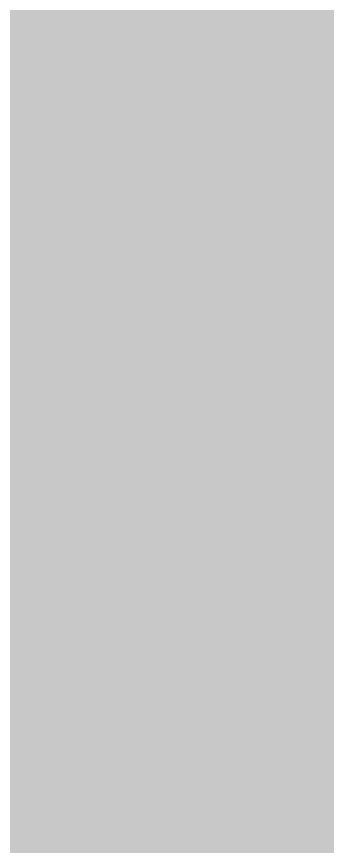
# Model space of a CAD drawing. Header units: millimetres. Extents: x -61 to 56, y -72 to 70.
# Drawn here: x 48.609 to 48.832, y 2.1 to 2.695 of the extents above; entities that cross this region are included whole.
import ezdxf

# ---------------------------------------------------------------- set-up
doc = ezdxf.new("R2010")
doc.units = ezdxf.units.MM
doc.header["$MEASUREMENT"] = 0
for name, color, linetype, true_color in [('02GND', 7, 'Continuous', 0x999966), ('Bottom-Layer', 7, 'Continuous', 0x0000ff), ('Top-Layer', 7, 'Continuous', 0xff0000), ('Top-Silkscreen-Layer', 7, 'Continuous', 0xffcc00)]:
    doc.layers.add(name, color=color, linetype=linetype, true_color=true_color)

msp = doc.modelspace()

# ---------------------------------------------------------------- hatches: boundary and pattern name
at = {"layer": '02GND'}
msp.add_hatch(color=256, dxfattribs=at).paths.add_polyline_path([(-49.64196, 52.15326), (49.64196, 52.15326), (49.64196, -62.14198), (-49.64196, -62.14198)])
at = {"layer": 'Bottom-Layer'}
msp.add_hatch(color=256, dxfattribs=at).paths.add_polyline_path([(-49.64196, -62.14198), (-49.64196, 52.15326), (49.64196, 52.15326), (49.64196, -62.14198)])
at = {"layer": 'Top-Layer'}
msp.add_hatch(color=256, dxfattribs=at).paths.add_polyline_path([(-49.64196, -62.14198), (-49.64196, 52.15326), (49.64196, 52.15326), (49.64196, -62.14198)])

# ---------------------------------------------------------------- linework, layer by layer
at = {"layer": 'Top-Silkscreen-Layer', "const_width": 0.254}
msp.add_lwpolyline([(48.87319, 5), (48.87319, -5), (44.37307, -5), (44.37307, 5)], close=True, dxfattribs=at)
msp.add_lwpolyline([(48.87319, 5), (48.87319, -5), (44.37307, -5), (44.37307, 5)], close=True, dxfattribs=at)

doc.saveas('drawing.dxf')
